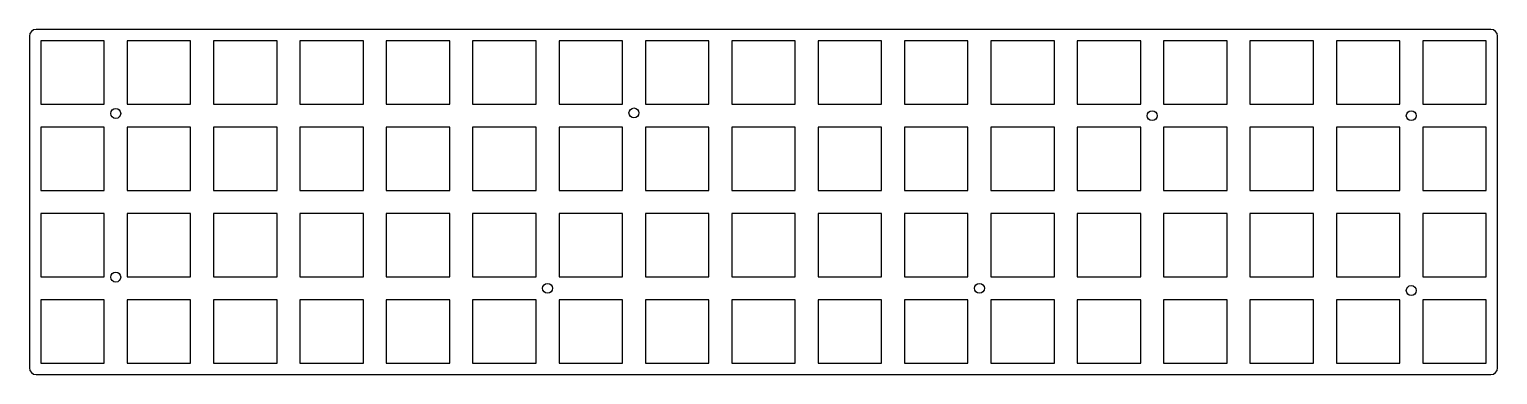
# Model space of a CAD drawing. Header units: millimetres. Extents: x -2 to 322, y -75 to 2.
import ezdxf

# ---------------------------------------------------------------- set-up
doc = ezdxf.new("R2010")
doc.units = ezdxf.units.MM

msp = doc.modelspace()

# ---------------------------------------------------------------- linework, layer by layer
at = {"color": 7, "linetype": 'Continuous', "lineweight": 25}
for p, q in [((-1.5, 0), (-1.5, -73.2)), ((320.85, 1.5), (0, 1.5)), ((322.35, -73.2), (322.35, 0)), ((15.025, -1.025), (1.025, -1.025)), ((1.025, -1.025), (1.025, -15.025)), ((15.025, -15.025), (15.025, -1.025)), ((34.075, -1.025), (20.075, -1.025)), ((20.075, -1.025), (20.075, -15.025)), ((34.075, -15.025), (34.075, -1.025)), ((53.125, -1.025), (39.125, -1.025)), ((39.125, -1.025), (39.125, -15.025)), ((53.125, -15.025), (53.125, -1.025)), ((72.175, -1.025), (58.175, -1.025)), ((58.175, -1.025), (58.175, -15.025)), ((72.175, -15.025), (72.175, -1.025)), ((91.225, -1.025), (77.225, -1.025)), ((77.225, -1.025), (77.225, -15.025)), ((91.225, -15.025), (91.225, -1.025)), ((110.275, -1.025), (96.275, -1.025)), ((96.275, -1.025), (96.275, -15.025)), ((110.275, -15.025), (110.275, -1.025)), ((129.325, -1.025), (115.325, -1.025)), ((115.325, -1.025), (115.325, -15.025)), ((129.325, -15.025), (129.325, -1.025)), ((148.375, -1.025), (134.375, -1.025)), ((134.375, -1.025), (134.375, -15.025)), ((148.375, -15.025), (148.375, -1.025)), ((167.425, -1.025), (153.425, -1.025)), ((153.425, -1.025), (153.425, -15.025)), ((167.425, -15.025), (167.425, -1.025)), ((186.475, -1.025), (172.475, -1.025)), ((172.475, -1.025), (172.475, -15.025)), ((186.475, -15.025), (186.475, -1.025)), ((205.525, -1.025), (191.525, -1.025)), ((191.525, -1.025), (191.525, -15.025)), ((205.525, -15.025), (205.525, -1.025)), ((224.575, -1.025), (210.575, -1.025)), ((210.575, -1.025), (210.575, -15.025)), ((224.575, -15.025), (224.575, -1.025)), ((243.625, -1.025), (229.625, -1.025)), ((229.625, -1.025), (229.625, -15.025)), ((243.625, -15.025), (243.625, -1.025)), ((262.675, -1.025), (248.675, -1.025)), ((248.675, -1.025), (248.675, -15.025)), ((262.675, -15.025), (262.675, -1.025)), ((281.725, -1.025), (267.725, -1.025)), ((267.725, -1.025), (267.725, -15.025)), ((281.725, -15.025), (281.725, -1.025)), ((300.775, -1.025), (286.775, -1.025)), ((286.775, -1.025), (286.775, -15.025)), ((300.775, -15.025), (300.775, -1.025)), ((319.825, -1.025), (305.825, -1.025)), ((305.825, -1.025), (305.825, -15.025)), ((319.825, -15.025), (319.825, -1.025)), ((1.025, -15.025), (15.025, -15.025)), ((20.075, -15.025), (34.075, -15.025)), ((39.125, -15.025), (53.125, -15.025)), ((58.175, -15.025), (72.175, -15.025)), ((77.225, -15.025), (91.225, -15.025)), ((96.275, -15.025), (110.275, -15.025)), ((115.325, -15.025), (129.325, -15.025)), ((134.375, -15.025), (148.375, -15.025)), ((153.425, -15.025), (167.425, -15.025)), ((172.475, -15.025), (186.475, -15.025)), ((191.525, -15.025), (205.525, -15.025)), ((210.575, -15.025), (224.575, -15.025)), ((229.625, -15.025), (243.625, -15.025)), ((248.675, -15.025), (262.675, -15.025)), ((267.725, -15.025), (281.725, -15.025)), ((286.775, -15.025), (300.775, -15.025)), ((305.825, -15.025), (319.825, -15.025)), ((15.025, -20.075), (1.025, -20.075)), ((1.025, -20.075), (1.025, -34.075)), ((15.025, -34.075), (15.025, -20.075)), ((34.075, -20.075), (20.075, -20.075)), ((20.075, -20.075), (20.075, -34.075)), ((34.075, -34.075), (34.075, -20.075)), ((53.125, -20.075), (39.125, -20.075)), ((39.125, -20.075), (39.125, -34.075)), ((53.125, -34.075), (53.125, -20.075)), ((72.175, -20.075), (58.175, -20.075)), ((58.175, -20.075), (58.175, -34.075)), ((72.175, -34.075), (72.175, -20.075)), ((91.225, -20.075), (77.225, -20.075)), ((77.225, -20.075), (77.225, -34.075)), ((91.225, -34.075), (91.225, -20.075)), ((110.275, -20.075), (96.275, -20.075)), ((96.275, -20.075), (96.275, -34.075)), ((110.275, -34.075), (110.275, -20.075)), ((129.325, -20.075), (115.325, -20.075)), ((115.325, -20.075), (115.325, -34.075)), ((129.325, -34.075), (129.325, -20.075)), ((148.375, -20.075), (134.375, -20.075)), ((134.375, -20.075), (134.375, -34.075)), ((148.375, -34.075), (148.375, -20.075)), ((167.425, -20.075), (153.425, -20.075)), ((153.425, -20.075), (153.425, -34.075)), ((167.425, -34.075), (167.425, -20.075)), ((186.475, -20.075), (172.475, -20.075)), ((172.475, -20.075), (172.475, -34.075)), ((186.475, -34.075), (186.475, -20.075)), ((205.525, -20.075), (191.525, -20.075)), ((191.525, -20.075), (191.525, -34.075)), ((205.525, -34.075), (205.525, -20.075)), ((224.575, -20.075), (210.575, -20.075)), ((210.575, -20.075), (210.575, -34.075)), ((224.575, -34.075), (224.575, -20.075)), ((243.625, -20.075), (229.625, -20.075)), ((229.625, -20.075), (229.625, -34.075)), ((243.625, -34.075), (243.625, -20.075)), ((262.675, -20.075), (248.675, -20.075)), ((248.675, -20.075), (248.675, -34.075)), ((262.675, -34.075), (262.675, -20.075)), ((281.725, -20.075), (267.725, -20.075)), ((267.725, -20.075), (267.725, -34.075)), ((281.725, -34.075), (281.725, -20.075)), ((300.775, -20.075), (286.775, -20.075)), ((286.775, -20.075), (286.775, -34.075)), ((300.775, -34.075), (300.775, -20.075)), ((319.825, -20.075), (305.825, -20.075)), ((305.825, -20.075), (305.825, -34.075)), ((319.825, -34.075), (319.825, -20.075)), ((1.025, -34.075), (15.025, -34.075)), ((20.075, -34.075), (34.075, -34.075)), ((39.125, -34.075), (53.125, -34.075)), ((58.175, -34.075), (72.175, -34.075)), ((77.225, -34.075), (91.225, -34.075)), ((96.275, -34.075), (110.275, -34.075)), ((115.325, -34.075), (129.325, -34.075)), ((134.375, -34.075), (148.375, -34.075)), ((153.425, -34.075), (167.425, -34.075)), ((172.475, -34.075), (186.475, -34.075)), ((191.525, -34.075), (205.525, -34.075)), ((210.575, -34.075), (224.575, -34.075)), ((229.625, -34.075), (243.625, -34.075)), ((248.675, -34.075), (262.675, -34.075)), ((267.725, -34.075), (281.725, -34.075)), ((286.775, -34.075), (300.775, -34.075)), ((305.825, -34.075), (319.825, -34.075)), ((15.025, -39.125), (1.025, -39.125)), ((1.025, -39.125), (1.025, -53.125)), ((15.025, -53.125), (15.025, -39.125)), ((34.075, -39.125), (20.075, -39.125)), ((20.075, -39.125), (20.075, -53.125)), ((34.075, -53.125), (34.075, -39.125)), ((53.125, -39.125), (39.125, -39.125)), ((39.125, -39.125), (39.125, -53.125)), ((53.125, -53.125), (53.125, -39.125)), ((72.175, -39.125), (58.175, -39.125)), ((58.175, -39.125), (58.175, -53.125)), ((72.175, -53.125), (72.175, -39.125)), ((91.225, -39.125), (77.225, -39.125)), ((77.225, -39.125), (77.225, -53.125)), ((91.225, -53.125), (91.225, -39.125)), ((110.275, -39.125), (96.275, -39.125)), ((96.275, -39.125), (96.275, -53.125)), ((110.275, -53.125), (110.275, -39.125)), ((129.325, -39.125), (115.325, -39.125)), ((115.325, -39.125), (115.325, -53.125)), ((129.325, -53.125), (129.325, -39.125)), ((148.375, -39.125), (134.375, -39.125)), ((134.375, -39.125), (134.375, -53.125)), ((148.375, -53.125), (148.375, -39.125)), ((167.425, -39.125), (153.425, -39.125)), ((153.425, -39.125), (153.425, -53.125)), ((167.425, -53.125), (167.425, -39.125)), ((186.475, -39.125), (172.475, -39.125)), ((172.475, -39.125), (172.475, -53.125)), ((186.475, -53.125), (186.475, -39.125)), ((205.525, -39.125), (191.525, -39.125)), ((191.525, -39.125), (191.525, -53.125)), ((205.525, -53.125), (205.525, -39.125)), ((224.575, -39.125), (210.575, -39.125)), ((210.575, -39.125), (210.575, -53.125)), ((224.575, -53.125), (224.575, -39.125)), ((243.625, -39.125), (229.625, -39.125)), ((229.625, -39.125), (229.625, -53.125)), ((243.625, -53.125), (243.625, -39.125)), ((262.675, -39.125), (248.675, -39.125)), ((248.675, -39.125), (248.675, -53.125)), ((262.675, -53.125), (262.675, -39.125)), ((281.725, -39.125), (267.725, -39.125)), ((267.725, -39.125), (267.725, -53.125)), ((281.725, -53.125), (281.725, -39.125)), ((300.775, -39.125), (286.775, -39.125)), ((286.775, -39.125), (286.775, -53.125)), ((300.775, -53.125), (300.775, -39.125)), ((319.825, -39.125), (305.825, -39.125)), ((305.825, -39.125), (305.825, -53.125)), ((319.825, -53.125), (319.825, -39.125)), ((1.025, -53.125), (15.025, -53.125)), ((20.075, -53.125), (34.075, -53.125)), ((39.125, -53.125), (53.125, -53.125)), ((58.175, -53.125), (72.175, -53.125)), ((77.225, -53.125), (91.225, -53.125)), ((96.275, -53.125), (110.275, -53.125)), ((115.325, -53.125), (129.325, -53.125)), ((134.375, -53.125), (148.375, -53.125)), ((153.425, -53.125), (167.425, -53.125)), ((172.475, -53.125), (186.475, -53.125)), ((191.525, -53.125), (205.525, -53.125)), ((210.575, -53.125), (224.575, -53.125)), ((229.625, -53.125), (243.625, -53.125)), ((248.675, -53.125), (262.675, -53.125)), ((267.725, -53.125), (281.725, -53.125)), ((286.775, -53.125), (300.775, -53.125)), ((305.825, -53.125), (319.825, -53.125)), ((15.025, -58.175), (1.025, -58.175)), ((1.025, -58.175), (1.025, -72.175)), ((15.025, -72.175), (15.025, -58.175)), ((34.075, -58.175), (20.075, -58.175)), ((20.075, -58.175), (20.075, -72.175)), ((34.075, -72.175), (34.075, -58.175)), ((53.125, -58.175), (39.125, -58.175)), ((39.125, -58.175), (39.125, -72.175)), ((53.125, -72.175), (53.125, -58.175)), ((72.175, -58.175), (58.175, -58.175)), ((58.175, -58.175), (58.175, -72.175)), ((72.175, -72.175), (72.175, -58.175)), ((91.225, -58.175), (77.225, -58.175)), ((77.225, -58.175), (77.225, -72.175)), ((91.225, -72.175), (91.225, -58.175)), ((110.275, -58.175), (96.275, -58.175)), ((96.275, -58.175), (96.275, -72.175)), ((110.275, -72.175), (110.275, -58.175)), ((129.325, -58.175), (115.325, -58.175)), ((115.325, -58.175), (115.325, -72.175)), ((129.325, -72.175), (129.325, -58.175)), ((148.375, -58.175), (134.375, -58.175)), ((134.375, -58.175), (134.375, -72.175)), ((148.375, -72.175), (148.375, -58.175)), ((167.425, -58.175), (153.425, -58.175)), ((153.425, -58.175), (153.425, -72.175)), ((167.425, -72.175), (167.425, -58.175)), ((186.475, -58.175), (172.475, -58.175)), ((172.475, -58.175), (172.475, -72.175)), ((186.475, -72.175), (186.475, -58.175)), ((205.525, -58.175), (191.525, -58.175)), ((191.525, -58.175), (191.525, -72.175)), ((205.525, -72.175), (205.525, -58.175)), ((224.575, -58.175), (210.575, -58.175)), ((210.575, -58.175), (210.575, -72.175)), ((224.575, -72.175), (224.575, -58.175)), ((243.625, -58.175), (229.625, -58.175)), ((229.625, -58.175), (229.625, -72.175)), ((243.625, -72.175), (243.625, -58.175)), ((262.675, -58.175), (248.675, -58.175)), ((248.675, -58.175), (248.675, -72.175)), ((262.675, -72.175), (262.675, -58.175)), ((281.725, -58.175), (267.725, -58.175)), ((267.725, -58.175), (267.725, -72.175)), ((281.725, -72.175), (281.725, -58.175)), ((300.775, -58.175), (286.775, -58.175)), ((286.775, -58.175), (286.775, -72.175)), ((300.775, -72.175), (300.775, -58.175)), ((319.825, -58.175), (305.825, -58.175)), ((305.825, -58.175), (305.825, -72.175)), ((319.825, -72.175), (319.825, -58.175)), ((1.025, -72.175), (15.025, -72.175)), ((20.075, -72.175), (34.075, -72.175)), ((39.125, -72.175), (53.125, -72.175)), ((58.175, -72.175), (72.175, -72.175)), ((77.225, -72.175), (91.225, -72.175)), ((96.275, -72.175), (110.275, -72.175)), ((115.325, -72.175), (129.325, -72.175)), ((134.375, -72.175), (148.375, -72.175)), ((153.425, -72.175), (167.425, -72.175)), ((172.475, -72.175), (186.475, -72.175)), ((191.525, -72.175), (205.525, -72.175)), ((210.575, -72.175), (224.575, -72.175)), ((229.625, -72.175), (243.625, -72.175)), ((248.675, -72.175), (262.675, -72.175)), ((267.725, -72.175), (281.725, -72.175)), ((286.775, -72.175), (300.775, -72.175)), ((305.825, -72.175), (319.825, -72.175)), ((0, -74.7), (320.85, -74.7))]:
    msp.add_line(p, q, dxfattribs=at)
for centre in [(17.55, -17.05), (131.85, -16.95), (246.15, -17.55), (303.3, -17.55), (17.55, -53.17), (112.8, -55.65), (208.05, -55.65), (303.3, -56.15)]:
    msp.add_circle(centre, 1.1, dxfattribs=at)
for centre, start, end in [((0, 0), 90, 180), ((320.85, 0), 0, 90), ((0, -73.2), 180, 270), ((320.85, -73.2), 270, 0)]:
    msp.add_arc(centre, 1.5, start, end, dxfattribs=at)

doc.saveas('drawing.dxf')
